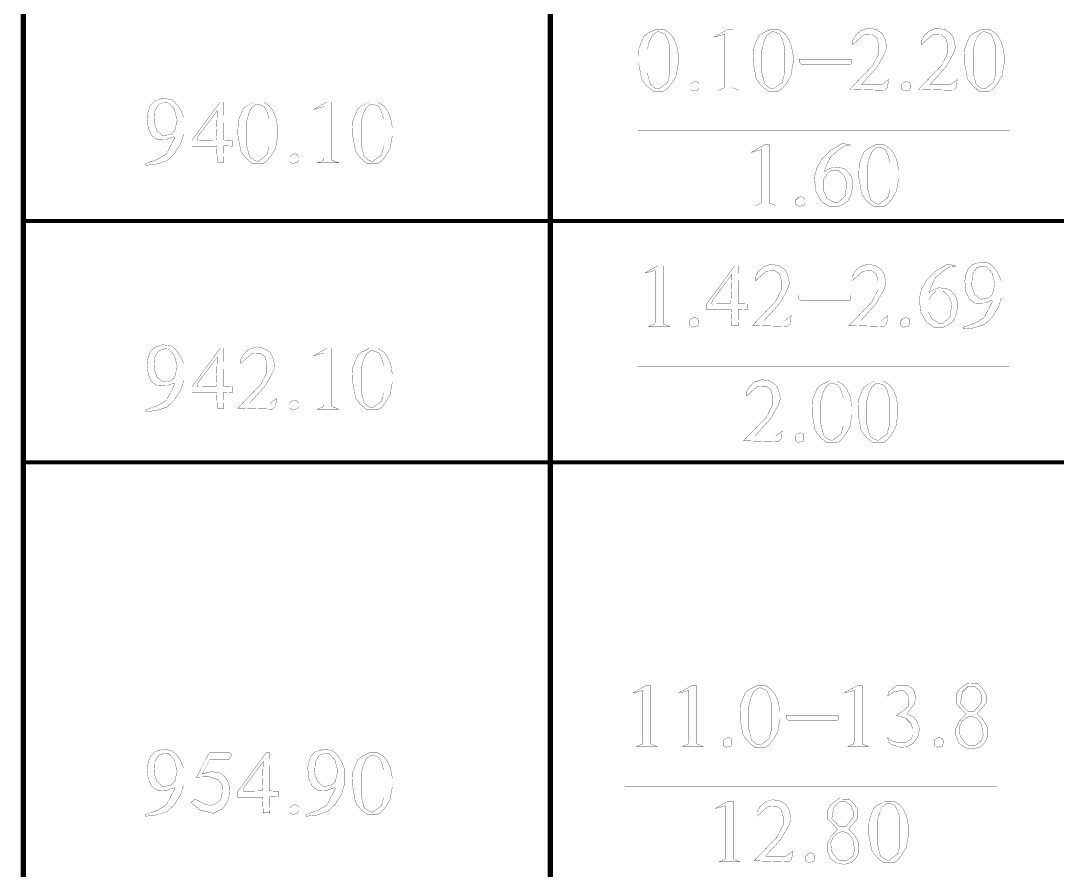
# Model space of a CAD drawing. Extents: x 94 to 452, y -72 to 1042.
# Drawn here: x 146.13 to 185.47, y 292.35 to 324.57 of the extents above; entities that cross this region are included whole.
import ezdxf

# ---------------------------------------------------------------- set-up
doc = ezdxf.new("R2010")
doc.units = 0
doc.header["$MEASUREMENT"] = 0
doc.layers.add('TREE_LAYER', color=7, linetype='Continuous')

msp = doc.modelspace()

# ---------------------------------------------------------------- linework, layer by layer
at = {"layer": 'TREE_LAYER'}
for points, const_width, elevation in [([(146.22612, 324.946668), (146.22612, 219.464371)], 0.2, 105.482297), ([(146.22612, 324.946668), (146.22612, 316.973356)], 0.2, 7.973312), ([(166.22612, 324.946668), (166.22612, 316.973356)], 0.2, 7.973312), ([(170.53786, 324.238752), (170.208449, 324.238752), (169.933939, 324.101497), (169.782958, 323.991693), (169.68688, 323.772085), (169.590802, 323.525026), (169.577076, 323.195614), (169.577076, 322.976006), (169.68688, 322.372085), (169.865311, 322.125026), (170.126096, 321.905418), (170.53786, 321.905418), (170.53786, 321.905418), (170.675115, 322.001497), (170.826096, 322.179928), (171.004527, 322.481889), (171.045703, 322.742673), (171.08688, 322.962281), (171.08688, 323.072085), (171.08688, 323.264242), (171.018252, 323.648555), (170.894723, 323.923065), (170.757468, 324.101497), (170.53786, 324.238752), (170.53786, 324.238752)], 0.01, 948), ([(170.318252, 324.156399), (170.345703, 324.156399), (170.565311, 324.074046), (170.675115, 323.881889), (170.757468, 323.593653), (170.757468, 322.550516), (170.675115, 322.23483), (170.345703, 321.987771), (170.208449, 322.015222), (170.016292, 322.166202), (169.906488, 322.591693), (169.906488, 323.48385), (169.988841, 323.799536), (170.098645, 324.019144), (170.249625, 324.142673), (170.318252, 324.156399), (170.318252, 324.156399)], 0.01, 948), ([(173.145703, 324.238752), (172.953547, 324.238752), (172.459429, 323.964242), (172.48688, 323.964242), (172.843743, 324.06032), (172.843743, 323.813261), (172.843743, 322.125026), (172.830017, 322.028948), (172.596684, 321.932869), (173.392762, 321.932869), (173.18688, 322.015222), (173.145703, 322.028948), (173.145703, 322.111301), (173.145703, 324.238752), (173.145703, 324.238752)], 0.01, 948), ([(174.888841, 324.238752), (174.559429, 324.238752), (174.284919, 324.101497), (174.133939, 323.991693), (174.03786, 323.772085), (173.941782, 323.525026), (173.928056, 323.195614), (173.928056, 322.976006), (174.03786, 322.372085), (174.216292, 322.125026), (174.477076, 321.905418), (174.888841, 321.905418), (174.888841, 321.905418), (175.026096, 322.001497), (175.177076, 322.179928), (175.355507, 322.481889), (175.396684, 322.742673), (175.43786, 322.962281), (175.43786, 323.072085), (175.43786, 323.264242), (175.369233, 323.648555), (175.245703, 323.923065), (175.108449, 324.101497), (174.888841, 324.238752), (174.888841, 324.238752)], 0.01, 948), ([(174.669233, 324.156399), (174.696684, 324.156399), (174.916292, 324.074046), (175.026096, 323.881889), (175.108449, 323.593653), (175.108449, 322.550516), (175.026096, 322.23483), (174.696684, 321.987771), (174.559429, 322.015222), (174.367272, 322.166202), (174.257468, 322.591693), (174.257468, 323.48385), (174.339821, 323.799536), (174.449625, 324.019144), (174.600605, 324.142673), (174.669233, 324.156399), (174.669233, 324.156399)], 0.01, 948), ([(178.594723, 324.238752), (178.292762, 324.293653), (178.004527, 324.197575), (177.81237, 324.019144), (177.702566, 323.813261), (177.702566, 323.662281), (178.114331, 324.032869), (178.443743, 324.046595), (178.622174, 323.923065), (178.690802, 323.662281), (178.690802, 323.319144), (178.457468, 322.866202), (177.592762, 321.974046), (178.910409, 321.932869), (179.020213, 322.042673), (179.06139, 322.344634), (178.814331, 322.152477), (178.114331, 322.152477), (178.031978, 322.152477), (178.622174, 322.811301), (178.910409, 323.319144), (178.951586, 323.442673), (178.992762, 323.566202), (178.992762, 323.593653), (178.965311, 323.703457), (178.924135, 323.881889), (178.910409, 323.936791), (178.814331, 324.087771), (178.800605, 324.101497), (178.594723, 324.238752), (178.594723, 324.238752)], 0.01, 948), ([(181.202566, 324.238752), (180.900605, 324.293653), (180.61237, 324.197575), (180.420213, 324.019144), (180.310409, 323.813261), (180.310409, 323.662281), (180.722174, 324.032869), (181.051586, 324.046595), (181.230017, 323.923065), (181.298645, 323.662281), (181.298645, 323.319144), (181.065311, 322.866202), (180.200605, 321.974046), (181.518252, 321.932869), (181.628056, 322.042673), (181.669233, 322.344634), (181.422174, 322.152477), (180.722174, 322.152477), (180.639821, 322.152477), (181.230017, 322.811301), (181.518252, 323.319144), (181.559429, 323.442673), (181.600605, 323.566202), (181.600605, 323.593653), (181.573154, 323.703457), (181.531978, 323.881889), (181.518252, 323.936791), (181.422174, 324.087771), (181.408449, 324.101497), (181.202566, 324.238752), (181.202566, 324.238752)], 0.01, 948), ([(182.904527, 324.238752), (182.575115, 324.238752), (182.300605, 324.101497), (182.149625, 323.991693), (182.053547, 323.772085), (181.957468, 323.525026), (181.943743, 323.195614), (181.943743, 322.976006), (182.053547, 322.372085), (182.231978, 322.125026), (182.492762, 321.905418), (182.904527, 321.905418), (182.904527, 321.905418), (183.041782, 322.001497), (183.192762, 322.179928), (183.371194, 322.481889), (183.41237, 322.742673), (183.453547, 322.962281), (183.453547, 323.072085), (183.453547, 323.264242), (183.384919, 323.648555), (183.26139, 323.923065), (183.124135, 324.101497), (182.904527, 324.238752), (182.904527, 324.238752)], 0.01, 948), ([(182.684919, 324.156399), (182.71237, 324.156399), (182.931978, 324.074046), (183.041782, 323.881889), (183.124135, 323.593653), (183.124135, 322.550516), (183.041782, 322.23483), (182.71237, 321.987771), (182.575115, 322.015222), (182.382958, 322.166202), (182.273154, 322.591693), (182.273154, 323.48385), (182.355507, 323.799536), (182.465311, 324.019144), (182.616292, 324.142673), (182.684919, 324.156399), (182.684919, 324.156399)], 0.01, 948), ([(177.647664, 323.113261), (175.671194, 323.113261), (175.671194, 323.003457), (175.753547, 322.921104), (177.620213, 322.921104), (177.647664, 322.962281), (177.647664, 323.113261), (177.647664, 323.113261)], 0.01, 948), ([(171.841782, 322.23483), (171.731978, 322.276006), (171.622174, 322.23483), (171.539821, 322.152477), (171.539821, 321.974046), (171.649625, 321.905418), (171.841782, 321.946595), (171.869233, 322.042673), (171.869233, 322.056399), (171.869233, 322.166202), (171.841782, 322.23483), (171.841782, 322.23483)], 0.01, 948), ([(179.857468, 322.23483), (179.747664, 322.276006), (179.63786, 322.23483), (179.555507, 322.152477), (179.555507, 321.974046), (179.665311, 321.905418), (179.857468, 321.946595), (179.884919, 322.042673), (179.884919, 322.056399), (179.884919, 322.166202), (179.857468, 322.23483), (179.857468, 322.23483)], 0.01, 948), ([(151.843924, 321.587629), (151.514512, 321.628805), (151.212552, 321.532727), (151.047846, 321.368021), (150.965493, 321.148413), (150.924316, 320.91508), (150.965493, 320.503315), (151.102748, 320.21508), (151.322356, 320.0641), (151.679218, 320.077825), (151.940003, 320.173903), (151.981179, 320.146452), (151.651767, 319.51508), (151.30863, 319.309198), (150.869414, 319.158217), (150.869414, 319.08959), (151.253728, 319.130766), (151.432159, 319.185668), (151.679218, 319.268021), (151.926277, 319.501354), (151.953728, 319.528805), (152.200787, 319.913119), (152.310591, 320.269982), (152.310591, 320.91508), (152.173336, 321.230766), (151.994905, 321.4641), (151.843924, 321.587629), (151.843924, 321.587629)], 0.01, 946), ([(151.500787, 321.450374), (151.58314, 321.477825), (151.73412, 321.4641), (151.953728, 321.230766), (152.063532, 320.805276), (151.967454, 320.393511), (151.816473, 320.256256), (151.514512, 320.21508), (151.294905, 320.407237), (151.185101, 320.709198), (151.212552, 321.162139), (151.322356, 321.34057), (151.336081, 321.354296), (151.377258, 321.409198), (151.500787, 321.450374), (151.500787, 321.450374)], 0.01, 946), ([(153.83412, 321.49155), (153.696865, 321.49155), (152.626277, 320.036649), (152.626277, 319.817041), (153.55961, 319.817041), (153.587061, 319.213119), (153.83412, 319.213119), (153.820395, 319.830766), (154.163532, 319.817041), (154.163532, 320.036649), (153.820395, 320.050374), (153.83412, 321.49155), (153.83412, 321.49155)], 0.01, 946), ([(155.330199, 321.49155), (155.000787, 321.49155), (154.726277, 321.354296), (154.575297, 321.244492), (154.479218, 321.024884), (154.38314, 320.777825), (154.369414, 320.448413), (154.369414, 320.228805), (154.479218, 319.624884), (154.65765, 319.377825), (154.918434, 319.158217), (155.330199, 319.158217), (155.330199, 319.158217), (155.467454, 319.254296), (155.618434, 319.432727), (155.796865, 319.734688), (155.838042, 319.995472), (155.879218, 320.21508), (155.879218, 320.324884), (155.879218, 320.517041), (155.810591, 320.901354), (155.687061, 321.175864), (155.549807, 321.354296), (155.330199, 321.49155), (155.330199, 321.49155)], 0.01, 946), ([(155.110591, 321.409198), (155.138042, 321.409198), (155.35765, 321.326845), (155.467454, 321.134688), (155.549807, 320.846452), (155.549807, 319.803315), (155.467454, 319.487629), (155.138042, 319.24057), (155.000787, 319.268021), (154.80863, 319.419001), (154.698826, 319.844492), (154.698826, 320.736649), (154.781179, 321.052335), (154.890983, 321.271943), (155.041963, 321.395472), (155.110591, 321.409198), (155.110591, 321.409198)], 0.01, 946), ([(157.938042, 321.49155), (157.745885, 321.49155), (157.251767, 321.217041), (157.279218, 321.217041), (157.636081, 321.313119), (157.636081, 321.06606), (157.636081, 319.377825), (157.622356, 319.281747), (157.389022, 319.185668), (158.185101, 319.185668), (157.979218, 319.268021), (157.938042, 319.281747), (157.938042, 319.3641), (157.938042, 321.49155), (157.938042, 321.49155)], 0.01, 946), ([(159.681179, 321.49155), (159.351767, 321.49155), (159.077258, 321.354296), (158.926277, 321.244492), (158.830199, 321.024884), (158.73412, 320.777825), (158.720395, 320.448413), (158.720395, 320.228805), (158.830199, 319.624884), (159.00863, 319.377825), (159.269414, 319.158217), (159.681179, 319.158217), (159.681179, 319.158217), (159.818434, 319.254296), (159.969414, 319.432727), (160.147846, 319.734688), (160.189022, 319.995472), (160.230199, 320.21508), (160.230199, 320.324884), (160.230199, 320.517041), (160.161571, 320.901354), (160.038042, 321.175864), (159.900787, 321.354296), (159.681179, 321.49155), (159.681179, 321.49155)], 0.01, 946), ([(159.461571, 321.409198), (159.489022, 321.409198), (159.70863, 321.326845), (159.818434, 321.134688), (159.900787, 320.846452), (159.900787, 319.803315), (159.818434, 319.487629), (159.489022, 319.24057), (159.351767, 319.268021), (159.15961, 319.419001), (159.049807, 319.844492), (159.049807, 320.736649), (159.132159, 321.052335), (159.241963, 321.271943), (159.392944, 321.395472), (159.461571, 321.409198), (159.461571, 321.409198)], 0.01, 946), ([(153.504709, 321.052335), (153.587061, 321.175864), (153.545885, 320.050374), (152.845885, 320.036649), (152.818434, 320.0641), (152.845885, 320.173903), (153.504709, 321.052335), (153.504709, 321.052335)], 0.01, 946), ([(169.549625, 320.412771), (183.659429, 320.412771)], 0.01, 948), ([(174.545703, 319.863752), (174.353547, 319.863752), (173.859429, 319.589242), (173.88688, 319.589242), (174.243743, 319.68532), (174.243743, 319.438261), (174.243743, 317.750026), (174.230017, 317.653948), (173.996684, 317.557869), (174.792762, 317.557869), (174.58688, 317.640222), (174.545703, 317.653948), (174.545703, 317.736301), (174.545703, 319.863752), (174.545703, 319.863752)], 0.01, 948), ([(177.620213, 319.863752), (177.304527, 319.918653), (176.851586, 319.644144), (176.522174, 319.314732), (176.343743, 318.999046), (176.247664, 318.628457), (176.302566, 318.106889), (176.522174, 317.70885), (176.810409, 317.530418), (177.153547, 317.530418), (177.318252, 317.599046), (177.524135, 317.750026), (177.633939, 317.969634), (177.702566, 318.28532), (177.702566, 318.40885), (177.66139, 318.655908), (177.551586, 318.793163), (177.482958, 318.875516), (177.38688, 318.957869), (177.2359, 318.999046), (176.988841, 319.026497), (176.782958, 318.944144), (176.631978, 318.848065), (176.659429, 318.971595), (176.851586, 319.397085), (176.865311, 319.41081), (177.153547, 319.657869), (177.400605, 319.822575), (177.400605, 319.822575), (177.620213, 319.836301), (177.620213, 319.863752), (177.620213, 319.863752)], 0.01, 948), ([(178.896684, 319.863752), (178.567272, 319.863752), (178.292762, 319.726497), (178.141782, 319.616693), (178.045703, 319.397085), (177.949625, 319.150026), (177.9359, 318.820614), (177.9359, 318.601006), (178.045703, 317.997085), (178.224135, 317.750026), (178.484919, 317.530418), (178.896684, 317.530418), (178.896684, 317.530418), (179.033939, 317.626497), (179.184919, 317.804928), (179.363351, 318.106889), (179.404527, 318.367673), (179.445703, 318.587281), (179.445703, 318.697085), (179.445703, 318.889242), (179.377076, 319.273555), (179.253547, 319.548065), (179.116292, 319.726497), (178.896684, 319.863752), (178.896684, 319.863752)], 0.01, 948), ([(156.63412, 319.487629), (156.524316, 319.528805), (156.414512, 319.487629), (156.332159, 319.405276), (156.332159, 319.226845), (156.441963, 319.158217), (156.63412, 319.199394), (156.661571, 319.295472), (156.661571, 319.309198), (156.661571, 319.419001), (156.63412, 319.487629), (156.63412, 319.487629)], 0.01, 946), ([(178.677076, 319.781399), (178.704527, 319.781399), (178.924135, 319.699046), (179.033939, 319.506889), (179.116292, 319.218653), (179.116292, 318.175516), (179.033939, 317.85983), (178.704527, 317.612771), (178.567272, 317.640222), (178.375115, 317.791202), (178.265311, 318.216693), (178.265311, 319.10885), (178.347664, 319.424536), (178.457468, 319.644144), (178.608449, 319.767673), (178.677076, 319.781399), (178.677076, 319.781399)], 0.01, 948), ([(176.810409, 318.83434), (176.879037, 318.902967), (177.153547, 318.902967), (177.373154, 318.697085), (177.482958, 318.422575), (177.414331, 317.928457), (177.153547, 317.681399), (176.988841, 317.681399), (176.728056, 317.846104), (176.604527, 318.106889), (176.604527, 318.573555), (176.741782, 318.765712), (176.810409, 318.83434), (176.810409, 318.83434)], 0.01, 948), ([(175.849625, 317.85983), (175.739821, 317.901006), (175.630017, 317.85983), (175.547664, 317.777477), (175.547664, 317.599046), (175.657468, 317.530418), (175.849625, 317.571595), (175.877076, 317.667673), (175.877076, 317.681399), (175.877076, 317.791202), (175.849625, 317.85983), (175.849625, 317.85983)], 0.01, 948), ([(146.22612, 316.973356), (146.22612, 307.823654)], 0.2, 9.149702), ([(166.22612, 316.973356), (166.22612, 307.823654)], 0.2, 9.149702), ([(146.22612, 316.973356), (166.22612, 316.973356)], 0.15, 20), ([(166.22612, 316.973356), (186.22612, 316.973356)], 0.15, 20), ([(170.509798, 315.281538), (170.317641, 315.281538), (169.823523, 315.007028), (169.850974, 315.007028), (170.207837, 315.103106), (170.207837, 314.856048), (170.207837, 313.167812), (170.194111, 313.071734), (169.960778, 312.975655), (170.756856, 312.975655), (170.550974, 313.058008), (170.509798, 313.071734), (170.509798, 313.154087), (170.509798, 315.281538), (170.509798, 315.281538)], 0.01, 949), ([(173.364699, 315.281538), (173.227445, 315.281538), (172.156856, 313.826636), (172.156856, 313.607028), (173.09019, 313.607028), (173.117641, 313.003106), (173.364699, 313.003106), (173.350974, 313.620753), (173.694111, 313.607028), (173.694111, 313.826636), (173.350974, 313.840361), (173.364699, 315.281538), (173.364699, 315.281538)], 0.01, 949), ([(174.901954, 315.281538), (174.599994, 315.33644), (174.311758, 315.240361), (174.119601, 315.06193), (174.009798, 314.856048), (174.009798, 314.705067), (174.421562, 315.075655), (174.750974, 315.089381), (174.929405, 314.965852), (174.998033, 314.705067), (174.998033, 314.36193), (174.764699, 313.908989), (173.899994, 313.016832), (175.217641, 312.975655), (175.327445, 313.085459), (175.368621, 313.38742), (175.121562, 313.195263), (174.421562, 313.195263), (174.339209, 313.195263), (174.929405, 313.854087), (175.217641, 314.36193), (175.258817, 314.485459), (175.299994, 314.608989), (175.299994, 314.63644), (175.272543, 314.746244), (175.231366, 314.924675), (175.217641, 314.979577), (175.121562, 315.130557), (175.107837, 315.144283), (174.901954, 315.281538), (174.901954, 315.281538)], 0.01, 949), ([(178.56666, 315.281538), (178.264699, 315.33644), (177.976464, 315.240361), (177.784307, 315.06193), (177.674503, 314.856048), (177.674503, 314.705067), (178.086268, 315.075655), (178.41568, 315.089381), (178.594111, 314.965852), (178.662739, 314.705067), (178.662739, 314.36193), (178.429405, 313.908989), (177.564699, 313.016832), (178.882347, 312.975655), (178.99215, 313.085459), (179.033327, 313.38742), (178.786268, 313.195263), (178.086268, 313.195263), (178.003915, 313.195263), (178.594111, 313.854087), (178.882347, 314.36193), (178.923523, 314.485459), (178.964699, 314.608989), (178.964699, 314.63644), (178.937249, 314.746244), (178.896072, 314.924675), (178.882347, 314.979577), (178.786268, 315.130557), (178.772543, 315.144283), (178.56666, 315.281538), (178.56666, 315.281538)], 0.01, 949), ([(181.599994, 315.281538), (181.284307, 315.33644), (180.831366, 315.06193), (180.501954, 314.732518), (180.323523, 314.416832), (180.227445, 314.046244), (180.282347, 313.524675), (180.501954, 313.126636), (180.79019, 312.948204), (181.133327, 312.948204), (181.298033, 313.016832), (181.503915, 313.167812), (181.613719, 313.38742), (181.682347, 313.703106), (181.682347, 313.826636), (181.64117, 314.073695), (181.531366, 314.21095), (181.462739, 314.293302), (181.36666, 314.375655), (181.21568, 314.416832), (180.968621, 314.444283), (180.762739, 314.36193), (180.611758, 314.265852), (180.639209, 314.389381), (180.831366, 314.814871), (180.845092, 314.828597), (181.133327, 315.075655), (181.380386, 315.240361), (181.380386, 315.240361), (181.599994, 315.254087), (181.599994, 315.281538), (181.599994, 315.281538)], 0.01, 949), ([(182.876464, 315.377616), (182.547052, 315.418793), (182.245092, 315.322714), (182.080386, 315.158008), (181.998033, 314.938401), (181.956856, 314.705067), (181.998033, 314.293302), (182.135288, 314.005067), (182.354896, 313.854087), (182.711758, 313.867812), (182.972543, 313.963891), (183.013719, 313.93644), (182.684307, 313.305067), (182.34117, 313.099185), (181.901954, 312.948204), (181.901954, 312.879577), (182.286268, 312.920753), (182.464699, 312.975655), (182.711758, 313.058008), (182.958817, 313.291342), (182.986268, 313.318793), (183.233327, 313.703106), (183.343131, 314.059969), (183.343131, 314.705067), (183.205876, 315.020753), (183.027445, 315.254087), (182.876464, 315.377616), (182.876464, 315.377616)], 0.01, 949), ([(182.533327, 315.240361), (182.61568, 315.267812), (182.76666, 315.254087), (182.986268, 315.020753), (183.096072, 314.595263), (182.999994, 314.183499), (182.849013, 314.046244), (182.547052, 314.005067), (182.327445, 314.197224), (182.217641, 314.499185), (182.245092, 314.952126), (182.354896, 315.130557), (182.368621, 315.144283), (182.409798, 315.199185), (182.533327, 315.240361), (182.533327, 315.240361)], 0.01, 949), ([(173.035288, 314.842322), (173.117641, 314.965852), (173.076464, 313.840361), (172.376464, 313.826636), (172.349013, 313.854087), (172.376464, 313.963891), (173.035288, 314.842322), (173.035288, 314.842322)], 0.01, 949), ([(180.79019, 314.252126), (180.858817, 314.320753), (181.133327, 314.320753), (181.352935, 314.114871), (181.462739, 313.840361), (181.394111, 313.346244), (181.133327, 313.099185), (180.968621, 313.099185), (180.707837, 313.263891), (180.584307, 313.524675), (180.584307, 313.991342), (180.721562, 314.183499), (180.79019, 314.252126), (180.79019, 314.252126)], 0.01, 949), ([(177.619601, 314.156048), (175.643131, 314.156048), (175.643131, 314.046244), (175.725484, 313.963891), (177.59215, 313.963891), (177.619601, 314.005067), (177.619601, 314.156048), (177.619601, 314.156048)], 0.01, 949), ([(171.813719, 313.277616), (171.703915, 313.318793), (171.594111, 313.277616), (171.511758, 313.195263), (171.511758, 313.016832), (171.621562, 312.948204), (171.813719, 312.989381), (171.84117, 313.085459), (171.84117, 313.099185), (171.84117, 313.208989), (171.813719, 313.277616), (171.813719, 313.277616)], 0.01, 949), ([(179.829405, 313.277616), (179.719601, 313.318793), (179.609798, 313.277616), (179.527445, 313.195263), (179.527445, 313.016832), (179.637249, 312.948204), (179.829405, 312.989381), (179.856856, 313.085459), (179.856856, 313.099185), (179.856856, 313.208989), (179.829405, 313.277616), (179.829405, 313.277616)], 0.01, 949), ([(151.843924, 312.241599), (151.514512, 312.282775), (151.212552, 312.186697), (151.047846, 312.021991), (150.965493, 311.802383), (150.924316, 311.56905), (150.965493, 311.157285), (151.102748, 310.86905), (151.322356, 310.71807), (151.679218, 310.731795), (151.940003, 310.827874), (151.981179, 310.800423), (151.651767, 310.16905), (151.30863, 309.963168), (150.869414, 309.812187), (150.869414, 309.74356), (151.253728, 309.784736), (151.432159, 309.839638), (151.679218, 309.921991), (151.926277, 310.155325), (151.953728, 310.182775), (152.200787, 310.567089), (152.310591, 310.923952), (152.310591, 311.56905), (152.173336, 311.884736), (151.994905, 312.11807), (151.843924, 312.241599), (151.843924, 312.241599)], 0.01, 947), ([(151.500787, 312.104344), (151.58314, 312.131795), (151.73412, 312.11807), (151.953728, 311.884736), (152.063532, 311.459246), (151.967454, 311.047481), (151.816473, 310.910226), (151.514512, 310.86905), (151.294905, 311.061207), (151.185101, 311.363168), (151.212552, 311.816109), (151.322356, 311.99454), (151.336081, 312.008266), (151.377258, 312.063168), (151.500787, 312.104344), (151.500787, 312.104344)], 0.01, 947), ([(153.83412, 312.145521), (153.696865, 312.145521), (152.626277, 310.690619), (152.626277, 310.471011), (153.55961, 310.471011), (153.587061, 309.867089), (153.83412, 309.867089), (153.820395, 310.484736), (154.163532, 310.471011), (154.163532, 310.690619), (153.820395, 310.704344), (153.83412, 312.145521), (153.83412, 312.145521)], 0.01, 947), ([(155.371375, 312.145521), (155.069414, 312.200423), (154.781179, 312.104344), (154.589022, 311.925913), (154.479218, 311.72003), (154.479218, 311.56905), (154.890983, 311.939638), (155.220395, 311.953364), (155.398826, 311.829834), (155.467454, 311.56905), (155.467454, 311.225913), (155.23412, 310.772972), (154.369414, 309.880815), (155.687061, 309.839638), (155.796865, 309.949442), (155.838042, 310.251403), (155.590983, 310.059246), (154.890983, 310.059246), (154.80863, 310.059246), (155.398826, 310.71807), (155.687061, 311.225913), (155.728238, 311.349442), (155.769414, 311.472972), (155.769414, 311.500423), (155.741963, 311.610226), (155.700787, 311.788658), (155.687061, 311.84356), (155.590983, 311.99454), (155.577258, 312.008266), (155.371375, 312.145521), (155.371375, 312.145521)], 0.01, 947), ([(157.938042, 312.145521), (157.745885, 312.145521), (157.251767, 311.871011), (157.279218, 311.871011), (157.636081, 311.967089), (157.636081, 311.72003), (157.636081, 310.031795), (157.622356, 309.935717), (157.389022, 309.839638), (158.185101, 309.839638), (157.979218, 309.921991), (157.938042, 309.935717), (157.938042, 310.01807), (157.938042, 312.145521), (157.938042, 312.145521)], 0.01, 947), ([(159.681179, 312.145521), (159.351767, 312.145521), (159.077258, 312.008266), (158.926277, 311.898462), (158.830199, 311.678854), (158.73412, 311.431795), (158.720395, 311.102383), (158.720395, 310.882775), (158.830199, 310.278854), (159.00863, 310.031795), (159.269414, 309.812187), (159.681179, 309.812187), (159.681179, 309.812187), (159.818434, 309.908266), (159.969414, 310.086697), (160.147846, 310.388658), (160.189022, 310.649442), (160.230199, 310.86905), (160.230199, 310.978854), (160.230199, 311.171011), (160.161571, 311.555325), (160.038042, 311.829834), (159.900787, 312.008266), (159.681179, 312.145521), (159.681179, 312.145521)], 0.01, 947), ([(159.461571, 312.063168), (159.489022, 312.063168), (159.70863, 311.980815), (159.818434, 311.788658), (159.900787, 311.500423), (159.900787, 310.457285), (159.818434, 310.141599), (159.489022, 309.89454), (159.351767, 309.921991), (159.15961, 310.072972), (159.049807, 310.498462), (159.049807, 311.390619), (159.132159, 311.706305), (159.241963, 311.925913), (159.392944, 312.049442), (159.461571, 312.063168), (159.461571, 312.063168)], 0.01, 947), ([(153.504709, 311.706305), (153.587061, 311.829834), (153.545885, 310.704344), (152.845885, 310.690619), (152.818434, 310.71807), (152.845885, 310.827874), (153.504709, 311.706305), (153.504709, 311.706305)], 0.01, 947), ([(169.521562, 311.455557), (183.631366, 311.455557)], 0.01, 949), ([(174.558817, 310.906538), (174.256856, 310.96144), (173.968621, 310.865361), (173.776464, 310.68693), (173.66666, 310.481048), (173.66666, 310.330067), (174.078425, 310.700655), (174.407837, 310.714381), (174.586268, 310.590852), (174.654896, 310.330067), (174.654896, 309.98693), (174.421562, 309.533989), (173.556856, 308.641832), (174.874503, 308.600655), (174.984307, 308.710459), (175.025484, 309.01242), (174.778425, 308.820263), (174.078425, 308.820263), (173.996072, 308.820263), (174.586268, 309.479087), (174.874503, 309.98693), (174.91568, 310.110459), (174.956856, 310.233989), (174.956856, 310.26144), (174.929405, 310.371244), (174.888229, 310.549675), (174.874503, 310.604577), (174.778425, 310.755557), (174.764699, 310.769283), (174.558817, 310.906538), (174.558817, 310.906538)], 0.01, 949), ([(177.125484, 310.906538), (176.796072, 310.906538), (176.521562, 310.769283), (176.370582, 310.659479), (176.274503, 310.439871), (176.178425, 310.192812), (176.164699, 309.863401), (176.164699, 309.643793), (176.274503, 309.039871), (176.452935, 308.792812), (176.713719, 308.573204), (177.125484, 308.573204), (177.125484, 308.573204), (177.262739, 308.669283), (177.413719, 308.847714), (177.59215, 309.149675), (177.633327, 309.410459), (177.674503, 309.630067), (177.674503, 309.739871), (177.674503, 309.932028), (177.605876, 310.316342), (177.482347, 310.590852), (177.345092, 310.769283), (177.125484, 310.906538), (177.125484, 310.906538)], 0.01, 949), ([(176.905876, 310.824185), (176.933327, 310.824185), (177.152935, 310.741832), (177.262739, 310.549675), (177.345092, 310.26144), (177.345092, 309.218302), (177.262739, 308.902616), (176.933327, 308.655557), (176.796072, 308.683008), (176.603915, 308.833989), (176.494111, 309.259479), (176.494111, 310.151636), (176.576464, 310.467322), (176.686268, 310.68693), (176.837249, 310.810459), (176.905876, 310.824185), (176.905876, 310.824185)], 0.01, 949), ([(178.868621, 310.906538), (178.539209, 310.906538), (178.264699, 310.769283), (178.113719, 310.659479), (178.017641, 310.439871), (177.921562, 310.192812), (177.907837, 309.863401), (177.907837, 309.643793), (178.017641, 309.039871), (178.196072, 308.792812), (178.456856, 308.573204), (178.868621, 308.573204), (178.868621, 308.573204), (179.005876, 308.669283), (179.156856, 308.847714), (179.335288, 309.149675), (179.376464, 309.410459), (179.417641, 309.630067), (179.417641, 309.739871), (179.417641, 309.932028), (179.349013, 310.316342), (179.225484, 310.590852), (179.088229, 310.769283), (178.868621, 310.906538), (178.868621, 310.906538)], 0.01, 949), ([(178.649013, 310.824185), (178.676464, 310.824185), (178.896072, 310.741832), (179.005876, 310.549675), (179.088229, 310.26144), (179.088229, 309.218302), (179.005876, 308.902616), (178.676464, 308.655557), (178.539209, 308.683008), (178.347052, 308.833989), (178.237249, 309.259479), (178.237249, 310.151636), (178.319601, 310.467322), (178.429405, 310.68693), (178.580386, 310.810459), (178.649013, 310.824185), (178.649013, 310.824185)], 0.01, 949), ([(156.63412, 310.141599), (156.524316, 310.182775), (156.414512, 310.141599), (156.332159, 310.059246), (156.332159, 309.880815), (156.441963, 309.812187), (156.63412, 309.853364), (156.661571, 309.949442), (156.661571, 309.963168), (156.661571, 310.072972), (156.63412, 310.141599), (156.63412, 310.141599)], 0.01, 947), ([(175.821562, 308.902616), (175.711758, 308.943793), (175.601954, 308.902616), (175.519601, 308.820263), (175.519601, 308.641832), (175.629405, 308.573204), (175.821562, 308.614381), (175.849013, 308.710459), (175.849013, 308.724185), (175.849013, 308.833989), (175.821562, 308.902616), (175.821562, 308.902616)], 0.01, 949), ([(146.22612, 307.823654), (146.22612, 291.811675)], 0.2, 16.011979), ([(146.22612, 307.823654), (166.22612, 307.823654)], 0.15, 20), ([(166.22612, 307.823654), (166.22612, 291.811675)], 0.2, 16.011979), ([(166.22612, 307.823654), (186.22612, 307.823654)], 0.15, 20), ([(182.434932, 299.417236), (182.036892, 299.430961), (181.748657, 299.211353), (181.638853, 299.032922), (181.638853, 298.662334), (182.009441, 298.27802), (181.748657, 298.00351), (181.611402, 297.715275), (181.611402, 297.454491), (181.734932, 297.166255), (181.968265, 297.001549), (182.270226, 296.946647), (182.544736, 297.029), (182.695716, 297.179981), (182.80552, 297.372138), (182.80552, 297.783902), (182.668265, 298.030961), (182.421206, 298.291745), (182.764343, 298.689785), (182.764343, 299.019196), (182.668265, 299.197628), (182.434932, 299.430961), (182.434932, 299.417236)], 0.01, 950), ([(170.040814, 299.348608), (169.848657, 299.348608), (169.354539, 299.074098), (169.38199, 299.074098), (169.738853, 299.170177), (169.738853, 298.923118), (169.738853, 297.234883), (169.725128, 297.138804), (169.491794, 297.042726), (170.287873, 297.042726), (170.08199, 297.125079), (170.040814, 297.138804), (170.040814, 297.221157), (170.040814, 299.348608), (170.040814, 299.348608)], 0.01, 950), ([(171.783951, 299.348608), (171.591794, 299.348608), (171.097677, 299.074098), (171.125128, 299.074098), (171.48199, 299.170177), (171.48199, 298.923118), (171.48199, 297.234883), (171.468265, 297.138804), (171.234932, 297.042726), (172.03101, 297.042726), (171.825128, 297.125079), (171.783951, 297.138804), (171.783951, 297.221157), (171.783951, 299.348608), (171.783951, 299.348608)], 0.01, 950), ([(174.391794, 299.348608), (174.062383, 299.348608), (173.787873, 299.211353), (173.636892, 299.101549), (173.540814, 298.881942), (173.444736, 298.634883), (173.43101, 298.305471), (173.43101, 298.085863), (173.540814, 297.481942), (173.719245, 297.234883), (173.98003, 297.015275), (174.391794, 297.015275), (174.391794, 297.015275), (174.529049, 297.111353), (174.68003, 297.289785), (174.858461, 297.591745), (174.899637, 297.85253), (174.940814, 298.072138), (174.940814, 298.181942), (174.940814, 298.374098), (174.872186, 298.758412), (174.748657, 299.032922), (174.611402, 299.211353), (174.391794, 299.348608), (174.391794, 299.348608)], 0.01, 950), ([(174.172186, 299.266255), (174.199637, 299.266255), (174.419245, 299.183902), (174.529049, 298.991745), (174.611402, 298.70351), (174.611402, 297.660373), (174.529049, 297.344687), (174.199637, 297.097628), (174.062383, 297.125079), (173.870226, 297.276059), (173.760422, 297.701549), (173.760422, 298.593706), (173.842775, 298.909393), (173.952579, 299.129), (174.103559, 299.25253), (174.172186, 299.266255), (174.172186, 299.266255)], 0.01, 950), ([(178.0565, 299.348608), (177.864343, 299.348608), (177.370226, 299.074098), (177.397677, 299.074098), (177.754539, 299.170177), (177.754539, 298.923118), (177.754539, 297.234883), (177.740814, 297.138804), (177.507481, 297.042726), (178.303559, 297.042726), (178.097677, 297.125079), (178.0565, 297.138804), (178.0565, 297.221157), (178.0565, 299.348608), (178.0565, 299.348608)], 0.01, 950), ([(179.799637, 299.348608), (179.360422, 299.348608), (179.058461, 299.101549), (179.03101, 298.950569), (179.278069, 299.129), (179.607481, 299.170177), (179.744736, 299.060373), (179.827088, 298.881942), (179.827088, 298.579981), (179.703559, 298.470177), (179.538853, 298.346647), (179.360422, 298.223118), (179.717285, 298.113314), (179.909441, 297.921157), (179.978069, 297.715275), (179.978069, 297.481942), (179.936892, 297.344687), (179.703559, 297.179981), (179.442775, 297.179981), (179.18199, 297.262334), (179.03101, 297.385863), (179.058461, 297.207432), (179.18199, 297.111353), (179.511402, 297.015275), (179.73101, 297.029), (179.978069, 297.15253), (180.087873, 297.289785), (180.170226, 297.413314), (180.197677, 297.495667), (180.238853, 297.715275), (180.1565, 297.962334), (180.032971, 298.154491), (179.758461, 298.27802), (180.046696, 298.662334), (180.087873, 298.923118), (180.046696, 299.115275), (179.978069, 299.238804), (179.799637, 299.348608), (179.799637, 299.348608)], 0.01, 950), ([(182.064343, 299.307432), (182.078069, 299.321157), (182.325128, 299.321157), (182.517285, 299.170177), (182.53101, 299.115275), (182.599637, 298.964295), (182.599637, 298.730961), (182.311402, 298.374098), (182.078069, 298.374098), (181.789834, 298.676059), (181.858461, 299.101549), (182.064343, 299.307432), (182.064343, 299.307432)], 0.01, 950), ([(177.150618, 298.223118), (175.174147, 298.223118), (175.174147, 298.113314), (175.2565, 298.030961), (177.123167, 298.030961), (177.150618, 298.072138), (177.150618, 298.223118), (177.150618, 298.223118)], 0.01, 950), ([(182.215324, 298.195667), (182.421206, 298.113314), (182.585912, 297.893706), (182.654539, 297.495667), (182.585912, 297.262334), (182.338853, 297.083902), (182.10552, 297.083902), (181.954539, 297.193706), (181.776108, 297.454491), (181.748657, 297.797628), (181.858461, 298.00351), (181.98199, 298.113314), (182.091794, 298.168216), (182.215324, 298.195667)], 0.01, 950), ([(173.087873, 297.344687), (172.978069, 297.385863), (172.868265, 297.344687), (172.785912, 297.262334), (172.785912, 297.083902), (172.895716, 297.015275), (173.087873, 297.056451), (173.115324, 297.15253), (173.115324, 297.166255), (173.115324, 297.276059), (173.087873, 297.344687), (173.087873, 297.344687)], 0.01, 950), ([(181.103559, 297.344687), (180.993755, 297.385863), (180.883951, 297.344687), (180.801598, 297.262334), (180.801598, 297.083902), (180.911402, 297.015275), (181.103559, 297.056451), (181.13101, 297.15253), (181.13101, 297.166255), (181.13101, 297.276059), (181.103559, 297.344687), (181.103559, 297.344687)], 0.01, 950), ([(151.843924, 296.897371), (151.514512, 296.938547), (151.212552, 296.842469), (151.047846, 296.677763), (150.965493, 296.458155), (150.924316, 296.224822), (150.965493, 295.813057), (151.102748, 295.524822), (151.322356, 295.373841), (151.679218, 295.387567), (151.940003, 295.483645), (151.981179, 295.456194), (151.651767, 294.824822), (151.30863, 294.618939), (150.869414, 294.467959), (150.869414, 294.399332), (151.253728, 294.440508), (151.432159, 294.49541), (151.679218, 294.577763), (151.926277, 294.811096), (151.953728, 294.838547), (152.200787, 295.222861), (152.310591, 295.579724), (152.310591, 296.224822), (152.173336, 296.540508), (151.994905, 296.773841), (151.843924, 296.897371), (151.843924, 296.897371)], 0.01, 952), ([(151.500787, 296.760116), (151.58314, 296.787567), (151.73412, 296.773841), (151.953728, 296.540508), (152.063532, 296.115018), (151.967454, 295.703253), (151.816473, 295.565998), (151.514512, 295.524822), (151.294905, 295.716979), (151.185101, 296.018939), (151.212552, 296.471881), (151.322356, 296.650312), (151.336081, 296.664038), (151.377258, 296.718939), (151.500787, 296.760116), (151.500787, 296.760116)], 0.01, 952), ([(154.053728, 296.801292), (153.285101, 296.801292), (153.147846, 296.567959), (152.845885, 295.964038), (152.790983, 295.881685), (153.285101, 295.89541), (153.614512, 295.785606), (153.765493, 295.593449), (153.779218, 295.332665), (153.724316, 295.058155), (153.614512, 294.934626), (153.518434, 294.865998), (153.312552, 294.811096), (153.106669, 294.852273), (152.941963, 294.948351), (152.736081, 295.04443), (152.598826, 294.9209), (152.928238, 294.632665), (153.25765, 294.550312), (153.436081, 294.509136), (153.765493, 294.673841), (153.943924, 294.893449), (154.026277, 295.113057), (154.053728, 295.497371), (153.985101, 295.730704), (153.847846, 295.936587), (153.641963, 296.060116), (153.340003, 296.087567), (153.010591, 296.005214), (153.079218, 296.115018), (153.298826, 296.554234), (154.026277, 296.554234), (154.136081, 296.732665), (154.053728, 296.801292), (154.053728, 296.801292)], 0.01, 952), ([(155.577258, 296.801292), (155.440003, 296.801292), (154.369414, 295.34639), (154.369414, 295.126783), (155.302748, 295.126783), (155.330199, 294.522861), (155.577258, 294.522861), (155.563532, 295.140508), (155.906669, 295.126783), (155.906669, 295.34639), (155.563532, 295.360116), (155.577258, 296.801292), (155.577258, 296.801292)], 0.01, 952), ([(157.938042, 296.897371), (157.60863, 296.938547), (157.306669, 296.842469), (157.141963, 296.677763), (157.05961, 296.458155), (157.018434, 296.224822), (157.05961, 295.813057), (157.196865, 295.524822), (157.416473, 295.373841), (157.773336, 295.387567), (158.03412, 295.483645), (158.075297, 295.456194), (157.745885, 294.824822), (157.402748, 294.618939), (156.963532, 294.467959), (156.963532, 294.399332), (157.347846, 294.440508), (157.526277, 294.49541), (157.773336, 294.577763), (158.020395, 294.811096), (158.047846, 294.838547), (158.294905, 295.222861), (158.404709, 295.579724), (158.404709, 296.224822), (158.267454, 296.540508), (158.089022, 296.773841), (157.938042, 296.897371), (157.938042, 296.897371)], 0.01, 952), ([(157.594905, 296.760116), (157.677258, 296.787567), (157.828238, 296.773841), (158.047846, 296.540508), (158.15765, 296.115018), (158.061571, 295.703253), (157.910591, 295.565998), (157.60863, 295.524822), (157.389022, 295.716979), (157.279218, 296.018939), (157.306669, 296.471881), (157.416473, 296.650312), (157.430199, 296.664038), (157.471375, 296.718939), (157.594905, 296.760116), (157.594905, 296.760116)], 0.01, 952), ([(159.681179, 296.801292), (159.351767, 296.801292), (159.077258, 296.664038), (158.926277, 296.554234), (158.830199, 296.334626), (158.73412, 296.087567), (158.720395, 295.758155), (158.720395, 295.538547), (158.830199, 294.934626), (159.00863, 294.687567), (159.269414, 294.467959), (159.681179, 294.467959), (159.681179, 294.467959), (159.818434, 294.564038), (159.969414, 294.742469), (160.147846, 295.04443), (160.189022, 295.305214), (160.230199, 295.524822), (160.230199, 295.634626), (160.230199, 295.826783), (160.161571, 296.211096), (160.038042, 296.485606), (159.900787, 296.664038), (159.681179, 296.801292), (159.681179, 296.801292)], 0.01, 952), ([(159.461571, 296.718939), (159.489022, 296.718939), (159.70863, 296.636587), (159.818434, 296.44443), (159.900787, 296.156194), (159.900787, 295.113057), (159.818434, 294.797371), (159.489022, 294.550312), (159.351767, 294.577763), (159.15961, 294.728743), (159.049807, 295.154234), (159.049807, 296.04639), (159.132159, 296.362077), (159.241963, 296.581685), (159.392944, 296.705214), (159.461571, 296.718939), (159.461571, 296.718939)], 0.01, 952), ([(155.247846, 296.362077), (155.330199, 296.485606), (155.289022, 295.360116), (154.589022, 295.34639), (154.561571, 295.373841), (154.589022, 295.483645), (155.247846, 296.362077), (155.247846, 296.362077)], 0.01, 952), ([(169.052579, 295.522628), (183.162383, 295.522628)], 0.01, 950), ([(177.55552, 295.042236), (177.157481, 295.055961), (176.869245, 294.836353), (176.759441, 294.657922), (176.759441, 294.287334), (177.13003, 293.90302), (176.869245, 293.62851), (176.73199, 293.340275), (176.73199, 293.079491), (176.85552, 292.791255), (177.088853, 292.626549), (177.390814, 292.571647), (177.665324, 292.654), (177.816304, 292.804981), (177.926108, 292.997138), (177.926108, 293.408902), (177.788853, 293.655961), (177.541794, 293.916745), (177.884932, 294.314785), (177.884932, 294.644196), (177.788853, 294.822628), (177.55552, 295.055961), (177.55552, 295.042236)], 0.01, 950), ([(156.63412, 294.797371), (156.524316, 294.838547), (156.414512, 294.797371), (156.332159, 294.715018), (156.332159, 294.536587), (156.441963, 294.467959), (156.63412, 294.509136), (156.661571, 294.605214), (156.661571, 294.618939), (156.661571, 294.728743), (156.63412, 294.797371), (156.63412, 294.797371)], 0.01, 952), ([(173.177088, 294.973608), (172.984932, 294.973608), (172.490814, 294.699098), (172.518265, 294.699098), (172.875128, 294.795177), (172.875128, 294.548118), (172.875128, 292.859883), (172.861402, 292.763804), (172.628069, 292.667726), (173.424147, 292.667726), (173.218265, 292.750079), (173.177088, 292.763804), (173.177088, 292.846157), (173.177088, 294.973608), (173.177088, 294.973608)], 0.01, 950), ([(174.961402, 294.973608), (174.659441, 295.02851), (174.371206, 294.932432), (174.179049, 294.754), (174.069245, 294.548118), (174.069245, 294.397138), (174.48101, 294.767726), (174.810422, 294.781451), (174.988853, 294.657922), (175.057481, 294.397138), (175.057481, 294.054), (174.824147, 293.601059), (173.959441, 292.708902), (175.277088, 292.667726), (175.386892, 292.77753), (175.428069, 293.079491), (175.18101, 292.887334), (174.48101, 292.887334), (174.398657, 292.887334), (174.988853, 293.546157), (175.277088, 294.054), (175.318265, 294.17753), (175.359441, 294.301059), (175.359441, 294.32851), (175.33199, 294.438314), (175.290814, 294.616745), (175.277088, 294.671647), (175.18101, 294.822628), (175.167285, 294.836353), (174.961402, 294.973608), (174.961402, 294.973608)], 0.01, 950), ([(177.184932, 294.932432), (177.198657, 294.946157), (177.445716, 294.946157), (177.637873, 294.795177), (177.651598, 294.740275), (177.720226, 294.589295), (177.720226, 294.355961), (177.43199, 293.999098), (177.198657, 293.999098), (176.910422, 294.301059), (176.979049, 294.726549), (177.184932, 294.932432), (177.184932, 294.932432)], 0.01, 950), ([(179.271206, 294.973608), (178.941794, 294.973608), (178.667285, 294.836353), (178.516304, 294.726549), (178.420226, 294.506942), (178.324147, 294.259883), (178.310422, 293.930471), (178.310422, 293.710863), (178.420226, 293.106942), (178.598657, 292.859883), (178.859441, 292.640275), (179.271206, 292.640275), (179.271206, 292.640275), (179.408461, 292.736353), (179.559441, 292.914785), (179.737873, 293.216745), (179.779049, 293.47753), (179.820226, 293.697138), (179.820226, 293.806942), (179.820226, 293.999098), (179.751598, 294.383412), (179.628069, 294.657922), (179.490814, 294.836353), (179.271206, 294.973608), (179.271206, 294.973608)], 0.01, 950), ([(179.051598, 294.891255), (179.079049, 294.891255), (179.298657, 294.808902), (179.408461, 294.616745), (179.490814, 294.32851), (179.490814, 293.285373), (179.408461, 292.969687), (179.079049, 292.722628), (178.941794, 292.750079), (178.749637, 292.901059), (178.639834, 293.326549), (178.639834, 294.218706), (178.722186, 294.534393), (178.83199, 294.754), (178.982971, 294.87753), (179.051598, 294.891255), (179.051598, 294.891255)], 0.01, 950), ([(177.335912, 293.820667), (177.541794, 293.738314), (177.7065, 293.518706), (177.775128, 293.120667), (177.7065, 292.887334), (177.459441, 292.708902), (177.226108, 292.708902), (177.075128, 292.818706), (176.896696, 293.079491), (176.869245, 293.422628), (176.979049, 293.62851), (177.102579, 293.738314), (177.212383, 293.793216), (177.335912, 293.820667)], 0.01, 950), ([(176.224147, 292.969687), (176.114343, 293.010863), (176.004539, 292.969687), (175.922186, 292.887334), (175.922186, 292.708902), (176.03199, 292.640275), (176.224147, 292.681451), (176.251598, 292.77753), (176.251598, 292.791255), (176.251598, 292.901059), (176.224147, 292.969687), (176.224147, 292.969687)], 0.01, 950)]:
    msp.add_lwpolyline(points, dxfattribs=dict(at, const_width=const_width, elevation=elevation))

doc.saveas('drawing.dxf')
